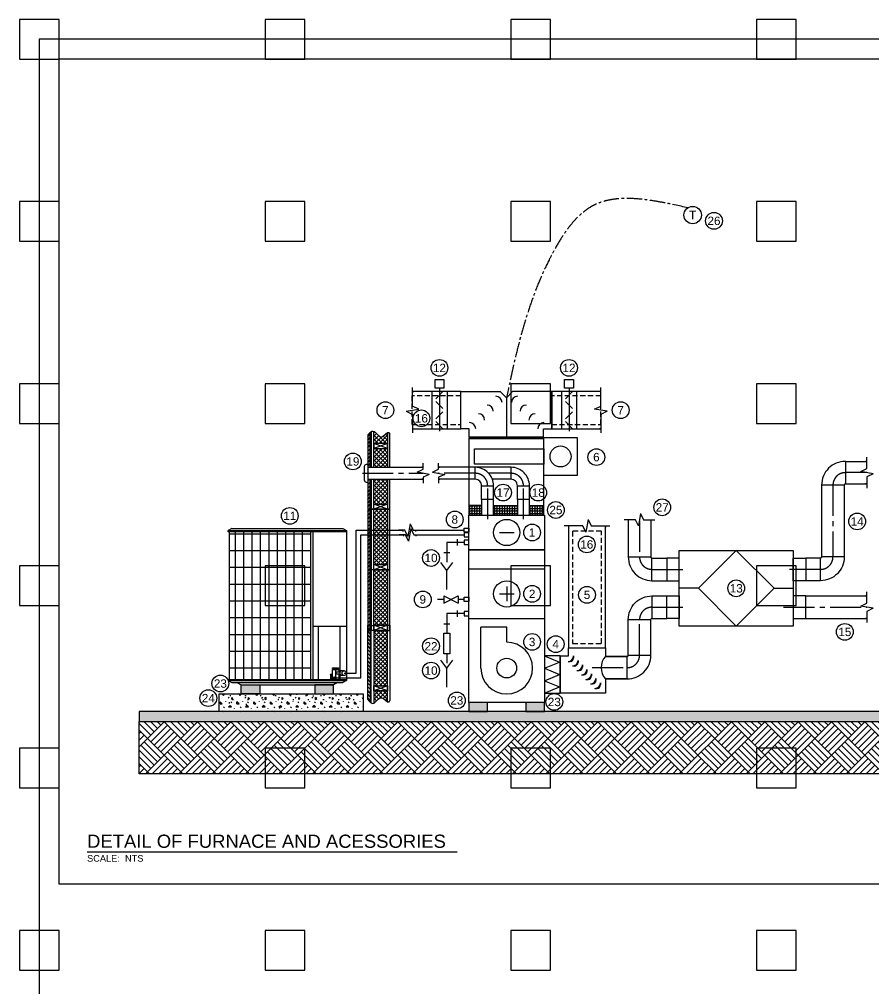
# Model space of a CAD drawing. Header units: millimetres. Extents: x -212361 to 39086, y -42 to 136893.
# Drawn here: x -53547 to -40405, y 76256 to 91173 of the extents above; entities that cross this region are included whole.
import ezdxf
from ezdxf.enums import TextEntityAlignment as Align
from ezdxf.lldxf.tags import DXFTag

# ---------------------------------------------------------------- set-up
doc = ezdxf.new("R2010")
doc.units = ezdxf.units.MM
doc.header["$LTSCALE"] = 25
doc.linetypes.add('schedules_symbols_notes$0$CENTER2', pattern=[1.125, 0.75, -0.125, 0.125, -0.125])
doc.linetypes.add('schedules_symbols_notes$0$HIDDEN2', pattern=[0.1875, 0.125, -0.0625])
for name, color, linetype in [('schedules_symbols_notes$0$M-ANNO', 11, 'Continuous'), ('schedules_symbols_notes$0$M-CENTER', 33, 'schedules_symbols_notes$0$CENTER2'), ('schedules_symbols_notes$0$M-CONTROLWIRING', 140, 'schedules_symbols_notes$0$CENTER2'), ('schedules_symbols_notes$0$M-DETAIL CLR11', 11, 'Continuous'), ('schedules_symbols_notes$0$M-EQUIPMENT', 3, 'Continuous'), ('schedules_symbols_notes$0$M-HVAC-EXHS-DUCT', 5, 'Continuous'), ('schedules_symbols_notes$0$M-HVAC-RETN-DUCT', 1, 'Continuous'), ('schedules_symbols_notes$0$M-HVAC-SUPP-DUCT', 4, 'Continuous'), ('schedules_symbols_notes$0$M-HVAC-TSTAT', 4, 'Continuous'), ('schedules_symbols_notes$0$M-LEN-ELEV', 7, 'Continuous'), ('schedules_symbols_notes$0$M-PIPE-REFR', 3, 'Continuous'), ('schedules_symbols_notes$0$P-COND-DRAIN', 3, 'schedules_symbols_notes$0$CONDENSATE_DRAIN'), ('schedules_symbols_notes$0$P-NGAS', 2, 'schedules_symbols_notes$0$NAT_GAS')]:
    doc.layers.add(name, color=color, linetype=linetype)
doc.styles.add('schedules_symbols_notes$0$RDZENG', font='micross.ttf', dxfattribs={"height": 2})
doc.styles.add('schedules_symbols_notes$0$RDZENG_0.25', font='micross.ttf', dxfattribs={"height": 4})
doc.styles.add('schedules_symbols_notes$0$Standard', font='arial.ttf')
tags = doc.linetypes.add('schedules_symbols_notes$0$CONDENSATE_DRAIN', pattern='A,2,-0.2,["CD",schedules_symbols_notes$0$Standard,S=0.08,R=0,X=-0.08,Y=-0.04],-0.2', length=2.4).pattern_tags.tags
tags[6] = DXFTag(74, 10)
tags = doc.linetypes.add('schedules_symbols_notes$0$NAT_GAS', pattern='A,2,-0.1,["G",schedules_symbols_notes$0$Standard,S=0.08,R=0,X=0,Y=-0.04],-0.2', length=2.3).pattern_tags.tags
tags[6] = DXFTag(74, 10)
pattern_1 = [(315, (-2626.6008, 3017.7806), (1.5240005, -4e-16), [0.625026, -1.5302362]), (0, (-2626.1589, 3017.3386), (1.524, 1.524), [0.64008, -0.88392]), (45, (-2625.5188, 3017.3386), (0, 1.5240005), [0.625026, -1.5302362]), (135, (-2625.0768, 3018.4206), (-1.5240005, 2e-16), [0.625026, -1.5302362]), (225, (-2626.1589, 3018.8626), (-3e-16, -1.5240005), [0.625026, -1.5302362]), (270, (-2626.6008, 3018.4206), (1.524, -1.524), [0.64008, -0.88392])]
pattern_2 = [(0, (-2626.601, 3022.402), (10.16, 10.16), [1.27, -8.89]), (90, (-2626.601, 3022.402), (-10.16, 10.16), [1.27, -8.89]), (135, (-2625.331, 3022.402), (-10.16, 9e-16), [1.79605, -12.57236]), (0, (-2625.331, 3028.117), (10.16, 10.16), [1.27, -8.89]), (45, (-2624.696, 3027.482), (0, 10.16), [0.898025, -13.47038]), (135, (-2624.696, 3027.482), (-10.16, 9e-16), [0.898025, -13.47038]), (0, (-2621.521, 3030.657), (10.16, 10.16), [1.79605, -8.36395]), (45, (-2621.521, 3030.657), (0, 10.16), [1.27, -13.09841]), (135, (-2619.725, 3030.657), (-10.16, 9e-16), [1.27, -13.09841]), (90, (-2619.616, 3024.942), (-10.16, 10.16), [1.27, -8.89]), (45, (-2619.616, 3024.942), (0, 10.16), [0.898025, -13.47038]), (135, (-2618.981, 3025.577), (-10.16, 9e-16), [0.898025, -13.47038]), (0, (-2625.331, 3024.942), (10.16, 10.16), [0.635, -8.509]), (0, (-2617.711, 3027.482), (10.16, 10.16), [0.635, -8.509]), (90, (-2620.886, 3028.752), (-10.16, 10.16), [0.635, -8.509]), (135, (-2619.616, 3023.037), (-10.16, 9e-16), [0.898025, -13.47038]), (135, (-2624.061, 3030.022), (-10.16, 9e-16), [0.898025, -13.47038]), (45, (-2621.838, 3025.736), (0, 10.16), [0.898025, -13.47038]), (90, (-2623.108, 3023.672), (-10.16, 10.16), [0.15875, -10.00125]), (90, (-2622.632, 3027.958), (-10.16, 10.16), [0.15875, -10.00125]), (90, (-2617.87, 3029.704), (-10.16, 10.16), [0.15875, -10.00125]), (90, (-2617.711, 3024.307), (-10.16, 10.16), [0.15875, -10.00125])]

# ---------------------------------------------------------------- blocks, each defined once
blk = doc.blocks.new('*U319')
at = {"layer": 'Defpoints'}
blk.add_lwpolyline([(-12, -12), (12, -12), (12, 12), (-12, 12)], close=True, dxfattribs=at)
blk = doc.blocks.new('*U324')
at = {"layer": 'Defpoints', "color": 0, "linetype": 'ByBlock', "lineweight": -2, "transparency": 16777216}
for p in [(0, 1103.98), (148.8, 1103.98), (297.6, 1103.98), (446.4, 1103.98), (0, 993.59), (148.8, 993.59), (297.6, 993.59), (446.4, 993.59), (0, 883.19), (148.8, 883.19), (297.6, 883.19), (446.4, 883.19), (0, 772.79), (148.8, 772.79), (297.6, 772.79), (446.4, 772.79), (0, 662.39), (148.8, 662.39), (297.6, 662.39), (446.4, 662.39), (0, 551.99), (148.8, 551.99), (297.6, 551.99), (446.4, 551.99)]:
    blk.add_blockref('*U319', p, dxfattribs=at)
blk = doc.blocks.new('schedules_symbols_notes$0$A$C5ACE41DD')
h = blk.add_hatch()
h.set_pattern_fill('INSULATION', color=256, scale=10, style=0)
h.set_pattern_definition([(45, (-14703.144, -5394.925), (-25.14472, 25.14472), []), (135, (-14703.144, -5394.925), (-25.14472, -25.14472), [])])
h.paths.add_polyline_path([(82, 734), (-82, 734), (-82, 63), (82, 63)])
edge = h.paths.add_edge_path()
edge.add_line((82, 796), (82, 928))
edge.add_spline(control_points=[(82, 928), (62, 917), (-2, 833), (-52, 930), (-82, 945)], knot_values=[91.647441, 91.647441, 91.647441, 91.647441, 165.163231, 279.58537, 279.58537, 279.58537, 279.58537], degree=3, periodic=0)
edge.add_line((-82, 945), (-82, 796))
edge.add_line((-82, 796), (82, 796))
h = blk.add_hatch()
h.set_pattern_fill('ANSI31', color=256, scale=10, style=0)
h.set_pattern_definition([(45, (-14703.144, -5394.925), (-22.45064, 22.45064), [])])
edge = h.paths.add_edge_path()
edge.add_line((-156, 902), (-156, 0))
edge.add_line((-156, 0), (-125, 0))
edge.add_line((-125, 0), (-125, 935))
for p, q in [((82, 734), (-82, 796)), ((82, 796), (-82, 734)), ((82, 63), (-82, 0)), ((82, 0), (-82, 63))]:
    blk.add_line(p, q)
for points in [[(-113, 943), (-113, 2), (-82, 2), (-82, 945)], [(-156, 902), (-156, 0), (-125, 0), (-125, 935)], [(82, 928), (82, 0), (113, 0), (113, 913)]]:
    blk.add_lwpolyline(points)
for points in [[(82, 796), (-82, 796), (-82, 734), (82, 734)], [(82, 0), (-82, 0), (-82, 63), (82, 63)]]:
    blk.add_lwpolyline(points, close=True)
blk.add_spline([(-156, 902), (-93, 948), (14, 879), (103, 928), (113, 913)], degree=3)
blk = doc.blocks.new('*U211')
for p, q in [((7, 0), (-2, 0)), ((8.47, -3.03), (7, 0)), ((9.53, 3.03), (8.47, -3.03)), ((9.53, 3.03), (11, 0)), ((11, 0), (20, 0))]:
    blk.add_line(p, q)
at = {"layer": 'Defpoints', "color": 123}
for p, q in [((0, 0), (0, -0.64)), ((18, 0), (18, -0.64))]:
    blk.add_line(p, q, dxfattribs=at)
blk = doc.blocks.new('schedules_symbols_notes$0$PIPE ELBOW')
at = {"linetype": 'Continuous'}
for p, q in [((-1.5, 5), (1.5, 5)), ((5, 1.5), (5, -1.5))]:
    blk.add_line(p, q, dxfattribs=at)
blk = doc.blocks.new('schedules_symbols_notes$0$A$C5ACE2627')
at = {"layer": 'schedules_symbols_notes$0$M-LEN-ELEV', "color": 0}
for p, q in [((-13.25, 37.25), (-14.12, 36.75)), ((-13.25, 37.25), (13.25, 37.25)), ((13.25, 37.25), (14.12, 36.75)), ((-14.12, 36.5), (-14.12, 36.75)), ((-13.88, 36.5), (-13.88, 1.25)), ((14.12, 36.75), (14.12, 36.5)), ((14.12, 36.5), (14.12, 1)), ((-14.12, 1.25), (-14.12, 1)), ((-14.12, 1), (-13.25, 0.5)), ((-12, 0.5), (-11, 0)), ((-11, 0), (11, 0)), ((12, 0.5), (11, 0)), ((14.12, 1), (13.25, 0.5))]:
    blk.add_line(p, q, dxfattribs=at)
at = {"layer": 'schedules_symbols_notes$0$M-LEN-ELEV', "color": 11}
for p, q in [((-14.12, 36.75), (14.12, 36.75)), ((14.12, 36.5), (-14.12, 36.5)), ((-13.88, 36), (5.56, 36)), ((-12.44, 36.5), (-12.44, 1.25)), ((-10.44, 36.5), (-10.44, 1.25)), ((-8.44, 36.5), (-8.44, 1.25)), ((-6.44, 36.5), (-6.44, 1.25)), ((-4.44, 36.5), (-4.44, 1.25)), ((-2.44, 36.5), (-2.44, 1.25)), ((-0.44, 36.5), (-0.44, 1.25)), ((1.56, 36.5), (1.56, 1.25)), ((3.56, 36.5), (3.56, 1.25)), ((5.56, 36.5), (5.56, 1.25)), ((6.06, 36.5), (6.06, 1.25)), ((-13.88, 32), (5.56, 32)), ((-13.88, 28), (5.56, 28)), ((-13.88, 24), (5.56, 24)), ((-13.88, 20), (5.56, 20)), ((-13.88, 16), (5.56, 16)), ((14.12, 13.88), (6.06, 13.88)), ((7.34, 13.88), (7.34, 1.24)), ((-13.88, 12), (5.56, 12)), ((12.5, 13.87), (12.5, 3)), ((-13.88, 8), (5.56, 8)), ((-13.88, 4), (5.56, 4)), ((10.34, 2.54), (10.34, 2.41)), ((10.39, 2.41), (10.39, 2.37)), ((10.46, 2.37), (10.46, 1.25)), ((10.53, 2.41), (10.53, 2.37)), ((10.57, 2.54), (10.57, 2.41)), ((10.89, 3.84), (12.09, 3.84)), ((11.06, 4.04), (11.06, 3.84)), ((11.51, 3.63), (11.51, 1.84)), ((12.56, 3), (11.68, 3)), ((12.56, 2.5), (11.68, 2.5)), ((11.91, 4.04), (11.91, 3.84)), ((12.09, 3.84), (12.09, 3.84)), ((12.5, 2.5), (12.5, 1.27)), ((13.53, 3.34), (12.78, 3.34)), ((-14.12, 1.25), (14.12, 1.25)), ((-14.12, 1), (14.12, 1)), ((-13.25, 0.5), (13.25, 0.5)), ((11.27, 1.69), (10.52, 1.69)), ((11.27, 1.44), (10.52, 1.44)), ((11.59, 1.84), (11.34, 1.84)), ((11.59, 1.29), (11.34, 1.29)), ((13.53, 2.16), (12.78, 2.16))]:
    blk.add_line(p, q, dxfattribs=at)
for points in [[(10.65, 1.69), (10.65, 2.37), (10.27, 2.37), (10.27, 1.25), (10.65, 1.25), (10.65, 1.44)], [(10.74, 1.69), (10.74, 3.63), (12.27, 3.63), (12.27, 3)], [(12.27, 2.5), (12.27, 1.25)]]:
    blk.add_lwpolyline(points, dxfattribs=at)
for points in [[(10.31, 2.54), (10.6, 2.54), (10.6, 2.41), (10.31, 2.41)], [(10.78, 4.04), (12.18, 4.04), (12.18, 3.84), (10.78, 3.84)], [(10.97, 3.63), (12, 3.63), (12, 3.84), (10.97, 3.84)]]:
    blk.add_lwpolyline(points, close=True, dxfattribs=at)
for centre, radius, start, end in [((11.91, 2.75), 0.341, 132.8158, 227.1842), ((13.33, 2.75), 0.806, 133.2894, 226.7106), ((10.69, 1.57), 0.206, 142.7309, 217.2691), ((11.76, 1.57), 0.504, 147.0591, 212.9409)]:
    blk.add_arc(centre, radius, start, end, dxfattribs=at)
for centre, major_axis, ratio in [((13.53, 2.75), (0, -0.587), 0.767144), ((11.59, 1.57), (0, -0.274), 0.416927)]:
    blk.add_ellipse(centre, major_axis=major_axis, ratio=ratio, dxfattribs=at)
blk = doc.blocks.new('*U210')
for p, q in [((1, 0), (-2, 0)), ((2.47, -3.03), (1, 0)), ((3.53, 3.03), (2.47, -3.03)), ((3.53, 3.03), (5, 0)), ((5, 0), (8, 0))]:
    blk.add_line(p, q)
at = {"layer": 'Defpoints', "color": 123}
for p, q in [((0, 0), (0, -0.64)), ((6, 0), (6, -0.64))]:
    blk.add_line(p, q, dxfattribs=at)
blk = doc.blocks.new('schedules_symbols_notes$0$KEYED NOTE_0.25')
at = {"layer": 'schedules_symbols_notes$0$M-ANNO'}
blk.add_circle((0, 0), 4, dxfattribs=at)
at = {"layer": 'schedules_symbols_notes$0$M-ANNO', "style": 'schedules_symbols_notes$0$RDZENG_0.25'}
blk.add_attdef('#', text='', height=4, dxfattribs=at).set_placement((0, 0), align=Align.MIDDLE_CENTER)
blk = doc.blocks.new('*U212')
for p, q in [((3.5, 0), (-2, 0)), ((4.97, -3.03), (3.5, 0)), ((6.03, 3.03), (4.97, -3.03)), ((6.03, 3.03), (7.5, 0)), ((7.5, 0), (13, 0))]:
    blk.add_line(p, q)
at = {"layer": 'Defpoints', "color": 123}
for p, q in [((0, 0), (0, -0.64)), ((11, 0), (11, -0.64))]:
    blk.add_line(p, q, dxfattribs=at)
blk = doc.blocks.new('schedules_symbols_notes$0$A$C5ACE41D7')
h = blk.add_hatch()
h.set_pattern_fill('ANSI31', color=256, scale=10, style=0)
h.set_pattern_definition([(45, (-14703.144, -6128.736), (-22.45064, 22.45064), [])])
edge = h.paths.add_edge_path()
edge.add_line((-156, 0), (-156, -734))
edge.add_line((-156, -734), (-125, -734))
edge.add_line((-125, -734), (-125, 0))
h = blk.add_hatch()
h.set_pattern_fill('INSULATION', color=256, scale=10, style=0)
h.set_pattern_definition([(45, (-14703.144, -6128.736), (-25.14472, 25.14472), []), (135, (-14703.144, -6128.736), (-25.14472, -25.14472), [])])
h.paths.add_polyline_path([(82, 0), (-82, 0), (-82, -671), (82, -671)])
for p, q in [((113, 0), (-156, 0)), ((82, -671), (-82, -734)), ((82, -734), (-82, -671))]:
    blk.add_line(p, q)
for points in [[(-156, 0), (-156, -734), (-125, -734), (-125, 0)], [(-113, 0), (-113, -732), (-82, -732), (-82, 0)], [(-82, 0), (82, 0)], [(82, 0), (82, -734), (113, -734), (113, 0)]]:
    blk.add_lwpolyline(points)
blk.add_lwpolyline([(82, -734), (-82, -734), (-82, -671), (82, -671)], close=True)
blk = doc.blocks.new('*U209')
blk.add_wipeout([(0.0689, -0.0344), (0.0689, 0.0344), (-0.0689, -0.0344), (-0.0689, 0.0344)])
for p, q in [((-0.0689, 0.0344), (-0.0689, -0.0344)), ((-0.0689, -0.0344), (0.0689, 0.0344)), ((-0.0689, 0.0344), (0.0689, -0.0344)), ((0.0689, 0.0344), (0.0689, -0.0344))]:
    blk.add_line(p, q)
blk = doc.blocks.new('schedules_symbols_notes$0$TEMP SENSOR')
blk.add_circle((0, 0), 0.0833)
at = {"color": 11, "insert": (0, 0), "char_height": 0.0833, "attachment_point": 5, "style": 'schedules_symbols_notes$0$Standard'}
blk.add_mtext_dynamic_manual_height_columns('T', width=0.090906, gutter_width=1, heights=[0], dxfattribs=at)
blk = doc.blocks.new('schedules_symbols_notes$0$A$C56AC6403')
at = {"color": 11}
for p, q in [((0, 3), (1.125, 3)), ((3, 0), (3, 1.125))]:
    blk.add_line(p, q, dxfattribs=at)
for centre, radius in [((0, 0), 3), ((1.125, 1.125), 1.875)]:
    blk.add_arc(centre, radius, 0, 90, dxfattribs=at)
blk = doc.blocks.new('*U208')
at = {"layer": 'schedules_symbols_notes$0$M-ANNO'}
blk.add_line((8.5, 9.81), (120.53, 9.81), dxfattribs=at)
at = {"layer": 'schedules_symbols_notes$0$M-ANNO', "style": 'schedules_symbols_notes$0$RDZENG'}
blk.add_attdef('DETAILNAME', text='', height=4, dxfattribs=at).set_placement((8.5, 9.81), align=Align.BOTTOM_LEFT)
blk.add_attdef('SCALE', text='', height=2, dxfattribs=at).set_placement((8.5, 8.81), align=Align.TOP_LEFT)
blk = doc.blocks.new('schedules_symbols_notes')
at = {"layer": 'schedules_symbols_notes$0$M-DETAIL CLR11'}
h = blk.add_hatch(dxfattribs=at)
h.set_pattern_fill('OCTAGONS', color=256, scale=0.05, style=0)
h.set_pattern_definition(pattern_1)
h.paths.add_polyline_path([(-1835.48, 3295), (-1835.48, 3289.15), (-1828.16, 3289.15), (-1828.16, 3295)])
h = blk.add_hatch(dxfattribs=at)
h.set_pattern_fill('OCTAGONS', color=256, scale=0.05, style=0)
h.set_pattern_definition(pattern_1)
h.paths.add_polyline_path([(-1806.48, 3289.15), (-1806.48, 3295), (-1820.89, 3295), (-1820.89, 3289.15)])
h = blk.add_hatch(dxfattribs=at)
h.set_pattern_fill('OCTAGONS', color=256, scale=0.05, style=0)
h.set_pattern_definition(pattern_1)
h.paths.add_polyline_path([(-1799.21, 3289.15), (-1790.48, 3289.15), (-1790.48, 3295), (-1799.21, 3295)])
for points in [[(-1973.82, 3186.36), (-1962.53, 3186.36), (-1962.53, 3180.74), (-1973.82, 3180.74)], [(-1917.94, 3186.36), (-1929.23, 3186.36), (-1929.23, 3180.74), (-1917.94, 3180.74)], [(-1824.63, 3175.67), (-1835.92, 3175.67), (-1835.92, 3170.05), (-1824.63, 3170.05)], [(-1790.03, 3175.67), (-1801.33, 3175.67), (-1801.33, 3170.05), (-1790.03, 3170.05)]]:
    blk.add_hatch(color=256, dxfattribs=at).paths.add_polyline_path(points)
h = blk.add_hatch(dxfattribs=at)
h.set_pattern_fill('CONCRETE1', color=256, scale=0.5, style=0)
h.set_pattern_definition(pattern_2)
h.paths.add_polyline_path([(-1987.08, 3180.74), (-1899.93, 3180.74), (-1899.93, 3170.05), (-1987.08, 3170.05)])
h = blk.add_hatch(dxfattribs=at)
h.set_pattern_fill('CONCRETE1', color=256, scale=0.5, style=0)
h.set_pattern_definition(pattern_2)
h.paths.add_polyline_path([(-1541.84, 3170.05), (-2035.58, 3170.05), (-2035.58, 3164.13), (-1541.84, 3164.13)])
h = blk.add_hatch(dxfattribs=at)
h.set_pattern_fill('EARTH2', color=256, scale=1.5, style=0)
h.set_pattern_definition([(45, (-2626.601, 3022.402), (0, 20.20558), [14.2875, -14.2875]), (45, (-2628.621, 3024.423), (0, 20.20558), [14.2875, -14.2875]), (45, (-2630.642, 3026.443), (0, 20.20558), [14.2875, -14.2875]), (45, (-2632.662, 3028.464), (0, 20.20558), [14.2875, -14.2875]), (45, (-2634.683, 3030.484), (0, 20.20558), [14.2875, -14.2875]), (45, (-2636.704, 3032.505), (0, 20.20558), [14.2875, -14.2875]), (135, (-2626.601, 3022.402), (-20.20558, 1e-15), [14.2875, -14.2875]), (135, (-2628.621, 3020.381), (-20.20558, 1e-15), [14.2875, -14.2875]), (135, (-2630.642, 3018.361), (-20.20558, 1e-15), [14.2875, -14.2875]), (135, (-2632.662, 3016.34), (-20.20558, 1e-15), [14.2875, -14.2875]), (135, (-2634.683, 3014.32), (-20.20558, 1e-15), [14.2875, -14.2875]), (135, (-2636.704, 3012.299), (-20.20558, 1e-15), [14.2875, -14.2875])])
h.paths.add_polyline_path([(-2035.58, 3164.13), (-1541.84, 3164.13), (-1541.84, 3132.35), (-2035.58, 3132.35)])
at = {"layer": 'Defpoints', "color": 255}
blk.add_lwpolyline([(-2096.15, 2473.5), (-608.15, 2473.5), (-608.15, 3577.5), (-2096.15, 3577.5)], close=True, dxfattribs=at)
at = {"layer": 'schedules_symbols_notes$0$M-CENTER', "color": 11}
blk.add_line((-1645.25, 3233.3), (-1594.82, 3233.3), dxfattribs=at)
at = {"layer": 'schedules_symbols_notes$0$M-CENTER'}
for points in [[(-1824.52, 3286.56), (-1824.52, 3306.95, 0.414214), (-1832.02, 3314.45), (-1854.24, 3314.45)], [(-1802.85, 3286.56), (-1802.85, 3306.95, 0.414214), (-1810.35, 3314.45), (-1823.8, 3314.45)]]:
    blk.add_lwpolyline(points, format="xyb", dxfattribs=at)
at = {"layer": 'schedules_symbols_notes$0$M-CENTER', "color": 11}
for points in [[(-1594.82, 3314.84), (-1607.89, 3314.84, 0.414214), (-1615.39, 3307.34), (-1615.39, 3263.75, -0.414214), (-1622.89, 3256.25), (-1642.94, 3256.25)], [(-1732.53, 3285.54), (-1732.53, 3263.75, 0.414214), (-1725.03, 3256.25), (-1704.98, 3256.25)], [(-1761.22, 3196.69), (-1740.03, 3196.69, 0.414214), (-1732.53, 3204.19), (-1732.53, 3225.8, -0.414214), (-1725.03, 3233.3), (-1704.98, 3233.3)]]:
    blk.add_lwpolyline(points, format="xyb", dxfattribs=at)
at = {"layer": 'schedules_symbols_notes$0$M-CONTROLWIRING', "ltscale": 0.5}
blk.add_spline([(-1703.32, 3475.3), (-1762.52, 3475.6), (-1784.91, 3448.37), (-1813.2, 3360.18)], degree=3, dxfattribs=at)
at = {"layer": 'schedules_symbols_notes$0$M-DETAIL CLR11'}
for p, q in [((-1820.89, 3295), (-1806.48, 3295)), ((-1799.21, 3295), (-1790.48, 3295)), ((-1849.25, 3255.56), (-1852.94, 3260.45)), ((-1849.25, 3255.56), (-1845.55, 3260.45)), ((-1849.25, 3244), (-1849.25, 3255.56)), ((-1849.25, 3196.34), (-1852.94, 3201.23)), ((-1849.25, 3196.34), (-1845.55, 3201.23)), ((-1849.25, 3184.77), (-1849.25, 3196.34))]:
    blk.add_line(p, q, dxfattribs=at)
at = {"layer": 'schedules_symbols_notes$0$M-DETAIL CLR11', "linetype": 'schedules_symbols_notes$0$HIDDEN2'}
for points in [[(-1870.44, 3361.37), (-1870.44, 3343.99), (-1840.7, 3343.99), (-1840.7, 3361.37)], [(-1785.7, 3361.37), (-1785.7, 3343.99), (-1755.96, 3343.99), (-1755.96, 3361.37)], [(-1773.04, 3211.34), (-1755.67, 3211.34), (-1755.67, 3279.31), (-1773.04, 3279.31)]]:
    blk.add_lwpolyline(points, close=True, dxfattribs=at)
at = {"layer": 'schedules_symbols_notes$0$M-DETAIL CLR11'}
blk.add_lwpolyline([(-1828.16, 3295), (-1835.48, 3295), (-1835.48, 3289.15), (-1820.89, 3289.15)], dxfattribs=at)
for points in [[(-1835.92, 3278.76), (-1838.73, 3278.76), (-1838.73, 3281.28), (-1835.92, 3281.28)], [(-1835.92, 3278.38), (-1838.73, 3278.38), (-1838.73, 3275.86), (-1835.92, 3275.86)], [(-1851.06, 3217.49), (-1847.43, 3217.49), (-1847.43, 3205.11), (-1851.06, 3205.11)], [(-1973.82, 3186.36), (-1962.53, 3186.36), (-1962.53, 3180.74), (-1973.82, 3180.74)], [(-1917.94, 3186.36), (-1929.23, 3186.36), (-1929.23, 3180.74), (-1917.94, 3180.74)], [(-1987.08, 3180.74), (-1899.93, 3180.74), (-1899.93, 3170.05), (-1987.08, 3170.05)], [(-1824.63, 3175.67), (-1835.92, 3175.67), (-1835.92, 3170.05), (-1824.63, 3170.05)], [(-1790.03, 3175.67), (-1801.33, 3175.67), (-1801.33, 3170.05), (-1790.03, 3170.05)], [(-1541.84, 3170.05), (-2035.58, 3170.05), (-2035.58, 3164.13), (-1541.84, 3164.13)], [(-2035.58, 3164.13), (-1541.84, 3164.13), (-1541.84, 3132.35), (-2035.58, 3132.35)]]:
    blk.add_lwpolyline(points, close=True, dxfattribs=at)
at = {"layer": 'schedules_symbols_notes$0$M-EQUIPMENT'}
for p, q in [((-1853.75, 3365.96), (-1853.75, 3340.06)), ((-1775.25, 3365.96), (-1775.25, 3340.06)), ((-1851.58, 3363.96), (-1855.89, 3359.65)), ((-1773.07, 3363.96), (-1777.38, 3359.65)), ((-1851.58, 3353.66), (-1855.89, 3357.97)), ((-1773.07, 3353.66), (-1777.38, 3357.97)), ((-1851.58, 3351.72), (-1855.89, 3347.41)), ((-1773.07, 3351.72), (-1777.38, 3347.41)), ((-1851.58, 3341.43), (-1855.89, 3345.74)), ((-1773.07, 3341.43), (-1777.38, 3345.74)), ((-1817.38, 3278.57), (-1808.57, 3278.57)), ((-1812.98, 3245.79), (-1812.98, 3236.98)), ((-1696.9, 3244.77), (-1708.51, 3244.77)), ((-1651.02, 3244.77), (-1639.41, 3244.77)), ((-1817.38, 3241.39), (-1808.57, 3241.39)), ((-1828.64, 3196.42), (-1828.64, 3221.28)), ((-1812.98, 3221.28), (-1828.64, 3221.28)), ((-1812.98, 3212.08), (-1812.98, 3221.28)), ((-1790.03, 3203.78), (-1780.94, 3200.03)), ((-1790.03, 3196.28), (-1780.94, 3200.03)), ((-1790.03, 3196.28), (-1780.94, 3192.53)), ((-1790.03, 3188.78), (-1780.94, 3192.53)), ((-1790.03, 3188.78), (-1780.94, 3185.03)), ((-1790.03, 3181.28), (-1780.94, 3185.03))]:
    blk.add_line(p, q, dxfattribs=at)
for points in [[(-1856.4, 3371.25), (-1851.11, 3371.25), (-1851.11, 3365.96), (-1856.4, 3365.96)], [(-1777.89, 3371.25), (-1772.6, 3371.25), (-1772.6, 3365.96), (-1777.89, 3365.96)], [(-1858.36, 3341.43), (-1848.93, 3341.43), (-1848.93, 3363.93), (-1858.36, 3363.93)], [(-1779.85, 3341.43), (-1770.42, 3341.43), (-1770.42, 3363.93), (-1779.85, 3363.93)], [(-1790.48, 3336.16), (-1770.33, 3336.16), (-1770.33, 3313.13), (-1790.48, 3313.13)], [(-1832.55, 3329.22), (-1790.48, 3329.22), (-1790.48, 3320.06), (-1832.55, 3320.06)], [(-1835.92, 3289.15), (-1790.03, 3289.15), (-1790.03, 3267.99), (-1835.92, 3267.99)], [(-1835.92, 3267.99), (-1790.03, 3267.99), (-1790.03, 3175.67), (-1835.92, 3175.67)], [(-1639.41, 3267.72), (-1639.41, 3221.83), (-1708.51, 3221.83), (-1708.51, 3267.72)], [(-1651.02, 3244.77), (-1673.96, 3267.72), (-1696.9, 3244.77), (-1673.96, 3221.83)], [(-1708.51, 3263.1), (-1716.03, 3263.1), (-1716.03, 3249.39), (-1708.51, 3249.39)], [(-1639.41, 3263.1), (-1631.89, 3263.1), (-1631.89, 3249.39), (-1639.41, 3249.39)], [(-1835.92, 3256.53), (-1790.03, 3256.53), (-1790.03, 3226.24), (-1835.92, 3226.24)], [(-1708.51, 3226.45), (-1716.03, 3226.45), (-1716.03, 3240.16), (-1708.51, 3240.16)], [(-1639.41, 3226.45), (-1631.89, 3226.45), (-1631.89, 3240.16), (-1639.41, 3240.16)], [(-1790.03, 3181.28), (-1780.6, 3181.28), (-1780.6, 3203.78), (-1790.03, 3203.78)]]:
    blk.add_lwpolyline(points, close=True, dxfattribs=at)
for centre, radius in [((-1780.4, 3324.64), 6.36), ((-1812.98, 3278.57), 7.95), ((-1812.98, 3241.39), 7.95), ((-1812.98, 3196.42), 5.96)]:
    blk.add_circle(centre, radius, dxfattribs=at)
blk.add_arc((-1812.98, 3196.42), 15.66, 180, 90, dxfattribs=at)
at = {"layer": 'schedules_symbols_notes$0$M-HVAC-EXHS-DUCT', "linetype": 'Continuous'}
for p, q in [((-1832.02, 3310.82), (-1832.02, 3318.08)), ((-1828.16, 3306.95), (-1820.89, 3306.95)), ((-1739.39, 3263.75), (-1725.68, 3263.75)), ((-1725.03, 3249.39), (-1725.03, 3263.1)), ((-1631.89, 3240.16), (-1594.82, 3240.16)), ((-1631.89, 3226.45), (-1594.82, 3226.45))]:
    blk.add_line(p, q, dxfattribs=at)
for points in [[(-1820.89, 3298.5), (-1820.89, 3306.95, 0.414214), (-1832.02, 3318.08), (-1854.24, 3318.08)], [(-1828.16, 3298.5), (-1828.16, 3306.95, 0.414214), (-1832.02, 3310.82), (-1854.24, 3310.82)], [(-1739.39, 3285.54), (-1739.39, 3263.75, 0.414214), (-1725.03, 3249.39), (-1716.03, 3249.39)], [(-1725.68, 3285.54), (-1725.68, 3263.75, 0.414214), (-1725.03, 3263.1), (-1716.03, 3263.1)]]:
    blk.add_lwpolyline(points, format="xyb", dxfattribs=at)
blk.add_lwpolyline([(-1828.16, 3289.15), (-1820.89, 3289.15), (-1820.89, 3298.5), (-1828.16, 3298.5)], close=True, dxfattribs=at)
at = {"layer": 'schedules_symbols_notes$0$M-HVAC-RETN-DUCT', "linetype": 'Continuous'}
for p, q in [((-1775.6, 3203.78), (-1775.6, 3208.78)), ((-1753.1, 3208.78), (-1753.1, 3203.54)), ((-1780.6, 3203.78), (-1780.6, 3181.28)), ((-1780.6, 3203.78), (-1775.6, 3203.78)), ((-1739.63, 3203.54), (-1753.1, 3203.54)), ((-1739.63, 3189.83), (-1753.1, 3189.83)), ((-1753.1, 3189.83), (-1753.1, 3181.28)), ((-1753.1, 3181.28), (-1780.6, 3181.28))]:
    blk.add_line(p, q, dxfattribs=at)
for points in [[(-1775.6, 3282.67), (-1775.6, 3208.78), (-1753.1, 3208.78), (-1753.1, 3249.39)], [(-1753.1, 3249.39), (-1753.1, 3282.67)]]:
    blk.add_lwpolyline(points, dxfattribs=at)
blk.add_arc((-1745.9, 3196.69), 9.94, 136.40491, 223.59509, dxfattribs=at)
at = {"layer": 'schedules_symbols_notes$0$M-HVAC-SUPP-DUCT', "linetype": 'Continuous'}
for p, q in [((-1607.89, 3321.69), (-1594.82, 3321.69)), ((-1607.89, 3321.69), (-1607.89, 3307.99)), ((-1608.53, 3307.34), (-1622.24, 3307.34)), ((-1607.89, 3307.99), (-1594.82, 3307.99)), ((-1622.89, 3249.39), (-1622.89, 3263.1)), ((-1608.53, 3263.75), (-1622.24, 3263.75)), ((-1725.03, 3240.16), (-1725.03, 3226.45)), ((-1739.39, 3225.8), (-1725.68, 3225.8)), ((-1740.03, 3189.83), (-1740.03, 3203.54)), ((-1739.39, 3204.19), (-1725.68, 3204.19))]:
    blk.add_line(p, q, dxfattribs=at)
at = {"layer": 'schedules_symbols_notes$0$M-HVAC-SUPP-DUCT'}
for p, q in [((-1810.35, 3310.82), (-1810.35, 3318.08)), ((-1806.48, 3306.95), (-1799.21, 3306.95))]:
    blk.add_line(p, q, dxfattribs=at)
at = {"layer": 'schedules_symbols_notes$0$M-HVAC-SUPP-DUCT', "linetype": 'Continuous'}
for points in [[(-1870, 3341.43), (-1840.7, 3341.43), (-1840.7, 3363.93), (-1870, 3363.93)], [(-1755.96, 3363.93), (-1785.7, 3363.93), (-1785.7, 3341.43), (-1755.96, 3341.43)]]:
    blk.add_lwpolyline(points, dxfattribs=at)
for points in [[(-1835.7, 3336.43), (-1835.7, 3341.43), (-1840.7, 3341.43), (-1840.7, 3363.93), (-1816.95, 3363.93), (-1813.2, 3360.18), (-1813.2, 3336.43), (-1790.7, 3336.43), (-1790.7, 3341.43), (-1785.7, 3341.43), (-1785.7, 3363.93), (-1809.45, 3363.93), (-1813.2, 3360.18), (-1813.2, 3336.43), (-1835.7, 3336.43), (-1835.92, 3335.54), (-1790.48, 3335.54), (-1790.7, 3336.43)], [(-1835.92, 3289.15), (-1790.48, 3289.15), (-1790.48, 3335.54), (-1835.92, 3335.54)]]:
    blk.add_lwpolyline(points, close=True, dxfattribs=at)
for points in [[(-1607.89, 3321.69, 0.414214), (-1622.24, 3307.34), (-1622.24, 3263.75, -0.414214), (-1622.89, 3263.1), (-1631.89, 3263.1)], [(-1607.89, 3307.99, 0.414214), (-1608.53, 3307.34), (-1608.53, 3263.75, -0.414214), (-1622.89, 3249.39), (-1631.89, 3249.39)], [(-1753.1, 3203.54), (-1740.03, 3203.54, 0.414214), (-1739.39, 3204.19), (-1739.39, 3225.8, -0.414214), (-1725.03, 3240.16), (-1716.03, 3240.16)], [(-1753.1, 3189.83), (-1740.03, 3189.83, 0.414214), (-1725.68, 3204.19), (-1725.68, 3225.8, -0.414214), (-1725.03, 3226.45), (-1716.03, 3226.45)]]:
    blk.add_lwpolyline(points, format="xyb", dxfattribs=at)
at = {"layer": 'schedules_symbols_notes$0$M-HVAC-SUPP-DUCT'}
for points in [[(-1799.21, 3298.5), (-1799.21, 3306.95, 0.414214), (-1810.35, 3318.08), (-1832.02, 3318.08)], [(-1806.48, 3298.5), (-1806.48, 3306.95, 0.414214), (-1810.35, 3310.82), (-1821.58, 3310.82)]]:
    blk.add_lwpolyline(points, format="xyb", dxfattribs=at)
blk.add_lwpolyline([(-1806.48, 3289.15), (-1799.21, 3289.15), (-1799.21, 3298.5), (-1806.48, 3298.5)], close=True, dxfattribs=at)
at = {"layer": 'schedules_symbols_notes$0$M-HVAC-SUPP-DUCT', "color": 1}
for centre, start, end in [((-1819.57, 3357.34), 0, 90), ((-1806.39, 3357.34), 90, 180), ((-1824.87, 3352.04), 0, 90), ((-1801.08, 3352.04), 90, 180), ((-1830.17, 3346.73), 0, 90), ((-1795.78, 3346.73), 90, 180), ((-1835.48, 3341.43), 0, 90), ((-1790.48, 3341.43), 90, 180)]:
    blk.add_arc(centre, 3.75, start, end, dxfattribs=at)
at = {"layer": 'schedules_symbols_notes$0$M-PIPE-REFR'}
for points in [[(-1916.45, 3190.44), (-1901.28, 3190.44), (-1901.28, 3277.12), (-1875.92, 3277.12)], [(-1911.53, 3193.35), (-1904.18, 3193.35), (-1904.18, 3280.02), (-1875.92, 3280.02)], [(-1868.3, 3280.02), (-1838.73, 3280.02)], [(-1868.3, 3277.12), (-1838.73, 3277.12)]]:
    blk.add_lwpolyline(points, dxfattribs=at)
at = {"layer": 'schedules_symbols_notes$0$P-COND-DRAIN'}
for p, q in [((-1838.73, 3272.62), (-1849.25, 3272.62)), ((-1849.25, 3272.62), (-1849.25, 3260.7)), ((-1838.73, 3229.41), (-1849.25, 3229.41)), ((-1849.25, 3229.41), (-1849.25, 3217.49)), ((-1849.25, 3205.11), (-1849.25, 3199.34))]:
    blk.add_line(p, q, dxfattribs=at)
for points in [[(-1835.92, 3273.89), (-1838.73, 3273.89), (-1838.73, 3271.36), (-1835.92, 3271.36)], [(-1835.92, 3230.68), (-1838.73, 3230.68), (-1838.73, 3228.15), (-1835.92, 3228.15)]]:
    blk.add_lwpolyline(points, close=True, dxfattribs=at)
at = {"layer": 'schedules_symbols_notes$0$P-NGAS'}
blk.add_line((-1838.73, 3238.04), (-1854.94, 3238.04), dxfattribs=at)
blk.add_lwpolyline([(-1835.92, 3236.78), (-1838.73, 3236.78), (-1838.73, 3239.3), (-1835.92, 3239.3)], close=True, dxfattribs=at)
at = {"layer": 'Defpoints'}
blk.add_blockref('*U324', (-2096.15, 2473.5), dxfattribs=at)
at = {"layer": 'schedules_symbols_notes$0$M-ANNO'}
for name, p, xscale, yscale, zscale, values in [('schedules_symbols_notes$0$KEYED NOTE_0.25', (-1687.45, 3467.42), 1.27, 1.27, 1.27, {'#': '26'}), ('schedules_symbols_notes$0$KEYED NOTE_0.25', (-1853.75, 3378.32), 1.27, 1.27, 1.27, {'#': '12'}), ('schedules_symbols_notes$0$KEYED NOTE_0.25', (-1775.25, 3378.32), 1.27, 1.27, 1.27, {'#': '12'}), ('schedules_symbols_notes$0$KEYED NOTE_0.25', (-1886.47, 3352.68), 1.27, 1.27, 1.27, {'#': '7'}), ('schedules_symbols_notes$0$KEYED NOTE_0.25', (-1743.98, 3352.68), 1.27, 1.27, 1.27, {'#': '7'}), ('schedules_symbols_notes$0$KEYED NOTE_0.25', (-1864.66, 3347.77), 1.27, 1.27, 1.27, {'#': '16'}), ('schedules_symbols_notes$0$KEYED NOTE_0.25', (-1906.16, 3321.63), 1.27, 1.27, 1.27, {'#': '19'}), ('schedules_symbols_notes$0$KEYED NOTE_0.25', (-1758.68, 3324.28), 1.27, 1.27, 1.27, {'#': '6'}), ('schedules_symbols_notes$0$KEYED NOTE_0.25', (-1815.21, 3302.75), 1.27, 1.27, 1.27, {'#': '17'}), ('schedules_symbols_notes$0$KEYED NOTE_0.25', (-1793.88, 3302.75), 1.27, 1.27, 1.27, {'#': '18'}), ('schedules_symbols_notes$0$KEYED NOTE_0.25', (-1783.18, 3292.2), 1.27, 1.27, 1.27, {'#': '25'}), ('schedules_symbols_notes$0$KEYED NOTE_0.25', (-1718.79, 3293.81), 1.27, 1.27, 1.27, {'#': '27'}), ('schedules_symbols_notes$0$KEYED NOTE_0.25', (-1944.39, 3288.65), 1.27, 1.27, 1.27, {'#': '11'}), ('schedules_symbols_notes$0$KEYED NOTE_0.25', (-1844.45, 3286.46), 1.27, 1.27, 1.27, {'#': '8'}), ('schedules_symbols_notes$0$KEYED NOTE_0.25', (-1600.74, 3285.31), 1.27, 1.27, 1.27, {'#': '14'}), ('schedules_symbols_notes$0$KEYED NOTE_0.25', (-1797.61, 3278.57), 1.27, 1.27, 1.27, {'#': '1'}), ('schedules_symbols_notes$0$KEYED NOTE_0.25', (-1764.51, 3271.34), 1.27, 1.27, 1.27, {'#': '16'}), ('schedules_symbols_notes$0$KEYED NOTE_0.25', (-1858.82, 3263.15), 1.27, 1.27, 1.27, {'#': '10'}), ('schedules_symbols_notes$0$KEYED NOTE_0.25', (-1673.96, 3244.77), 1.27, 1.27, 1.27, {'#': '13'}), ('schedules_symbols_notes$0$KEYED NOTE_0.25', (-1863.81, 3238.04), 1.27, 1.27, 1.27, {'#': '9'}), ('schedules_symbols_notes$0$KEYED NOTE_0.25', (-1797.61, 3241.39), 1.27, 1.27, 1.27, {'#': '2'}), ('schedules_symbols_notes$0$KEYED NOTE_0.25', (-1764.35, 3240.82), 1.27, 1.27, 1.27, {'#': '5'}), ('schedules_symbols_notes$0$KEYED NOTE_0.25', (-1608.19, 3218.35), 1.27, 1.27, 1.27, {'#': '15'}), ('schedules_symbols_notes$0$KEYED NOTE_0.25', (-1858.82, 3209.66), 1.27, 1.27, 1.27, {'#': '22'}), ('schedules_symbols_notes$0$KEYED NOTE_0.25', (-1797.61, 3212.27), 1.27, 1.27, 1.27, {'#': '3'}), ('schedules_symbols_notes$0$KEYED NOTE_0.25', (-1783.32, 3210.91), 1.27, 1.27, 1.27, {'#': '4'}), ('schedules_symbols_notes$0$KEYED NOTE_0.25', (-1858.82, 3194.92), 1.27, 1.27, 1.27, {'#': '10'}), ('schedules_symbols_notes$0$KEYED NOTE_0.25', (-1986.42, 3187.06), 1.27, 1.27, 1.27, {'#': '23'}), ('schedules_symbols_notes$0$KEYED NOTE_0.25', (-1993.71, 3178.24), 1.27, 1.27, 1.27, {'#': '24'}), ('schedules_symbols_notes$0$KEYED NOTE_0.25', (-1843.21, 3176.82), 1.27, 1.27, 1.27, {'#': '23'}), ('schedules_symbols_notes$0$KEYED NOTE_0.25', (-1784.16, 3175.91), 1.27, 1.27, 1.27, {'#': '23'}), ('*U208', (-2084.15, 3065.5), 2, 2, 2, {'DETAILNAME': 'DETAIL OF FURNACE AND ACESSORIES', 'SCALE': 'SCALE:  NTS'})]:
    blk.add_blockref(name, p, dxfattribs=dict(at, xscale=xscale, yscale=yscale, zscale=zscale)).add_auto_attribs(values)
at = {"layer": 'schedules_symbols_notes$0$M-DETAIL CLR11', "xscale": 0.05, "yscale": 0.05, "zscale": 0.05}
for name, p in [('schedules_symbols_notes$0$A$C5ACE41DD', (-1889.34, 3292.68)), ('schedules_symbols_notes$0$A$C5ACE41D7', (-1889.34, 3292.68)), ('schedules_symbols_notes$0$A$C5ACE41D7', (-1889.34, 3255.99))]:
    blk.add_blockref(name, p, dxfattribs=at)
at = {"layer": 'schedules_symbols_notes$0$M-DETAIL CLR11'}
for name, p, xscale, yscale, zscale, rotation in [('schedules_symbols_notes$0$PIPE ELBOW', (-1849.25, 3272.62), 1.27, 1.27, 1.27, 270), ('schedules_symbols_notes$0$PIPE ELBOW', (-1849.25, 3229.41), 1.27, 1.27, 1.27, 270), ('schedules_symbols_notes$0$A$C5ACE41DD', (-1889.34, 3222.42), -0.05, 0.05, 0.05, 180), ('schedules_symbols_notes$0$A$C56AC6403', (-1775.86, 3203.78), 1.11069053528743, 1.11069053528743, 1.11069053528743, 270), ('schedules_symbols_notes$0$A$C56AC6403', (-1773.14, 3201.05), 1.11069053528743, 1.11069053528743, 1.11069053528743, 270), ('schedules_symbols_notes$0$A$C56AC6403', (-1770.42, 3198.33), 1.11069053528743, 1.11069053528743, 1.11069053528743, 270), ('schedules_symbols_notes$0$A$C56AC6403', (-1767.7, 3195.61), 1.11069053528743, 1.11069053528743, 1.11069053528743, 270), ('schedules_symbols_notes$0$A$C56AC6403', (-1764.97, 3192.89), 1.11069053528743, 1.11069053528743, 1.11069053528743, 270), ('schedules_symbols_notes$0$A$C56AC6403', (-1762.25, 3190.17), 1.11069053528743, 1.11069053528743, 1.11069053528743, 270), ('schedules_symbols_notes$0$A$C56AC6403', (-1759.53, 3187.44), 1.11069053528743, 1.11069053528743, 1.11069053528743, 270)]:
    blk.add_blockref(name, p, dxfattribs=dict(at, xscale=xscale, yscale=yscale, zscale=zscale, rotation=rotation))
at = {"layer": 'schedules_symbols_notes$0$M-EQUIPMENT', "xscale": 2.54, "yscale": 2.54, "zscale": 2.54}
blk.add_blockref('schedules_symbols_notes$0$A$C5ACE2627', (-1945.88, 3186.36), dxfattribs=at)
at = {"layer": 'schedules_symbols_notes$0$M-HVAC-EXHS-DUCT', "linetype": 'Continuous'}
for name, p, xscale, yscale, zscale, rotation in [('*U210', (-1854.21, 3310.82), 1.21148416086244, 1.21148416086244, 1.21148416086244, 90), ('*U212', (-1594.82, 3240.16), 1.246242485912276, 1.246242485912276, 1.246242485912276, 270)]:
    blk.add_blockref(name, p, dxfattribs=dict(at, xscale=xscale, yscale=yscale, zscale=zscale, rotation=rotation))
at = {"layer": 'schedules_symbols_notes$0$M-HVAC-EXHS-DUCT', "linetype": 'Continuous', "xscale": 1.246242485912276, "yscale": 1.246242485912276, "zscale": 1.246242485912276}
blk.add_blockref('*U212', (-1739.39, 3286.34), dxfattribs=at)
at = {"layer": 'schedules_symbols_notes$0$M-HVAC-RETN-DUCT', "linetype": 'Continuous', "xscale": 1.249999999999998, "yscale": 1.249999999999998, "zscale": 1.249999999999998}
blk.add_blockref('*U211', (-1775.6, 3282.67), dxfattribs=at)
at = {"layer": 'schedules_symbols_notes$0$M-HVAC-SUPP-DUCT', "linetype": 'Continuous'}
for name, p, xscale, yscale, zscale, rotation in [('*U211', (-1870, 3363.93), -1.25, 1.25, 1.25, 89.99999999999993), ('*U211', (-1755.96, 3363.93), 1.25, 1.25, 1.25, 270), ('*U212', (-1594.82, 3321.69), 1.246242485912276, 1.246242485912276, 1.246242485912276, 270)]:
    blk.add_blockref(name, p, dxfattribs=dict(at, xscale=xscale, yscale=yscale, zscale=zscale, rotation=rotation))
at = {"layer": 'schedules_symbols_notes$0$M-HVAC-TSTAT', "xscale": 63.5, "yscale": 63.5, "zscale": 63.5}
blk.add_blockref('schedules_symbols_notes$0$TEMP SENSOR', (-1700.36, 3470.91), dxfattribs=at)
at = {"layer": 'schedules_symbols_notes$0$M-PIPE-REFR', "xscale": 1.27, "yscale": 1.27, "zscale": 1.27}
for p in [(-1875.92, 3280.02), (-1875.57, 3277.12)]:
    blk.add_blockref('*U210', p, dxfattribs=at)
at = {"layer": 'schedules_symbols_notes$0$M-DETAIL CLR11', "xscale": 63.5, "yscale": 63.5, "zscale": 63.5}
blk.add_blockref('*U209', (-1846.77, 3238.04), dxfattribs=at)
blk.add_wipeout([(-1897.15, 3318.08), (-1863.59, 3318.08), (-1863.56, 3310.82), (-1897.15, 3310.82)]).dxf.layer = 'schedules_symbols_notes$0$M-DETAIL CLR11'
at = {"layer": 'schedules_symbols_notes$0$M-ANNO'}
blk.add_lwpolyline([(-2084.15, 3565.5), (-1298.31, 3565.5), (-1298.31, 3065.5), (-2084.15, 3065.5)], close=True, dxfattribs=at)
at = {"layer": 'schedules_symbols_notes$0$M-CENTER'}
blk.add_lwpolyline([(-1900.43, 3314.45), (-1863.56, 3314.45)], dxfattribs=at)
at = {"layer": 'schedules_symbols_notes$0$M-DETAIL CLR11'}
blk.add_lwpolyline([(-1897.15, 3308.94), (-1897.82, 3308.94, -0.414214), (-1899.1, 3310.22), (-1899.1, 3318.68, -0.414214), (-1897.82, 3319.96), (-1897.15, 3319.96)], format="xyb", close=True, dxfattribs=at)
at = {"layer": 'schedules_symbols_notes$0$M-HVAC-EXHS-DUCT', "linetype": 'Continuous'}
for points in [[(-1897.15, 3318.08), (-1863.56, 3318.08)], [(-1897.15, 3310.82), (-1863.56, 3310.82)]]:
    blk.add_lwpolyline(points, dxfattribs=at)
at = {"layer": 'schedules_symbols_notes$0$M-HVAC-EXHS-DUCT', "linetype": 'Continuous', "xscale": 1.21148416086244, "yscale": 1.21148416086244, "zscale": 1.21148416086244, "rotation": 270}
blk.add_blockref('*U210', (-1863.59, 3318.08), dxfattribs=at)

msp = doc.modelspace()

# ---------------------------------------------------------------- block references
at = {"xscale": 25.4, "yscale": 25.4, "zscale": 25.4}
msp.add_blockref('schedules_symbols_notes', (0, 0), dxfattribs=at)

doc.saveas('drawing.dxf')
